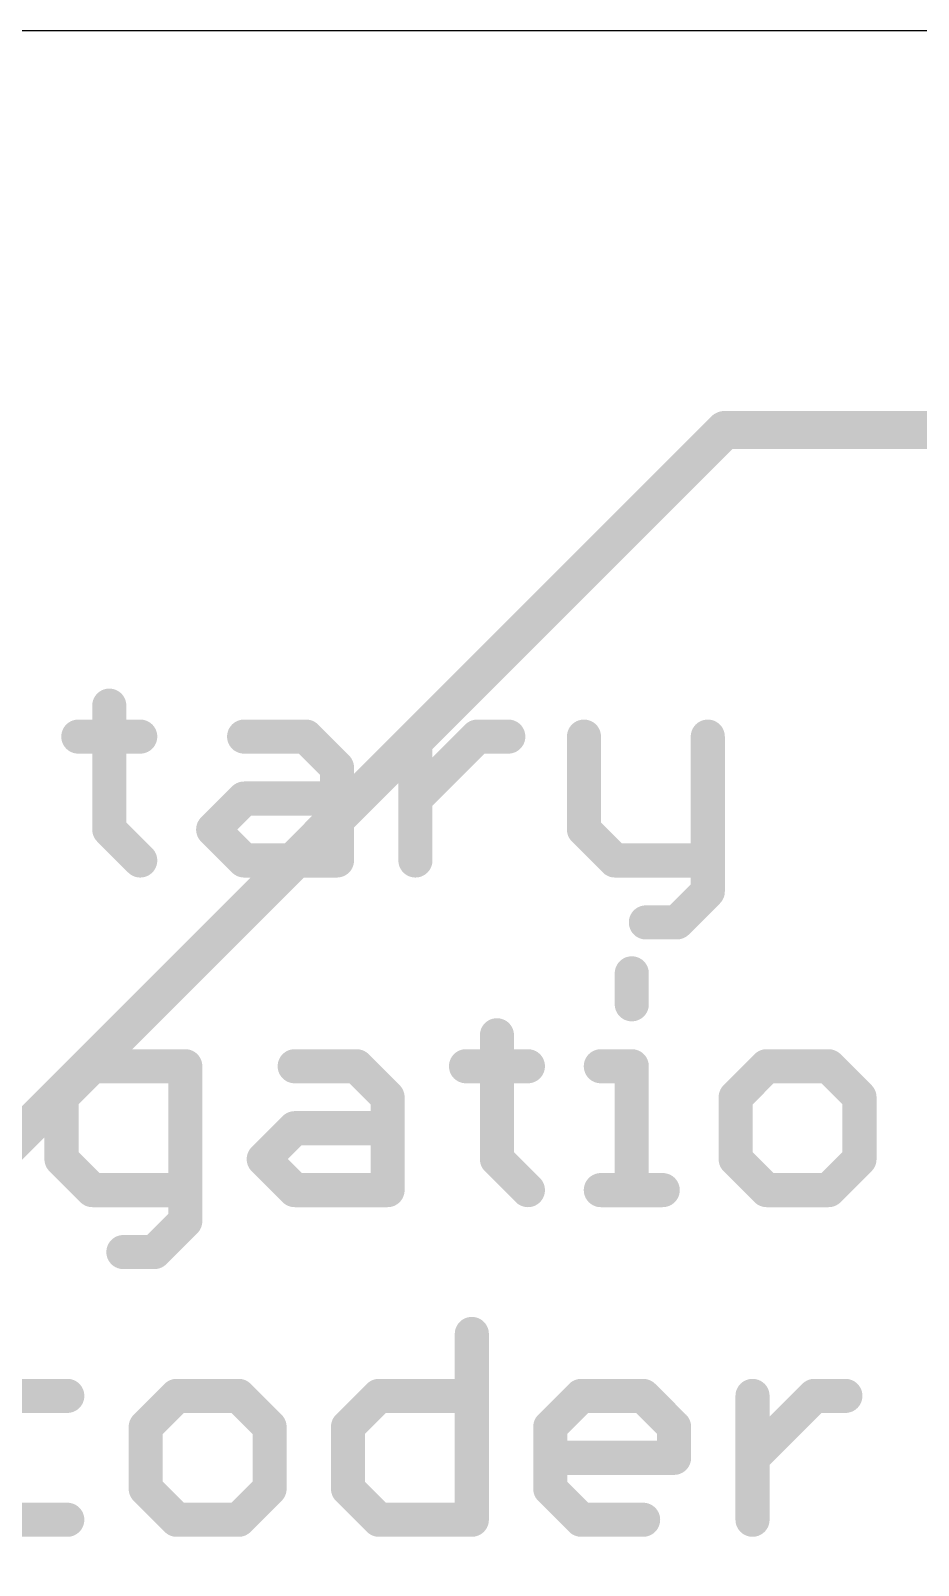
# Model space of a CAD drawing. Extents: x -17.9 to 17.9, y -20.3 to 17.9.
# Drawn here: x -1.22 to 4.73, y 7.49 to 17.78 of the extents above; entities that cross this region are included whole.
import ezdxf

# ---------------------------------------------------------------- set-up
doc = ezdxf.new("R2010")
doc.units = 0
for name, color, linetype in [('16', 132, 'CONTINUOUS'), ('20', 53, 'CONTINUOUS'), ('21', 40, 'CONTINUOUS')]:
    doc.layers.add(name, color=color, linetype=linetype)

msp = doc.modelspace()

# ---------------------------------------------------------------- linework, layer by layer
at = {"layer": '16', "const_width": 0.254}
for points in [[(3.4319, 15.1038), (-9.652, 2.0199)], [(3.4319, 15.1038), (7.7499, 15.1038)]]:
    msp.add_lwpolyline(points, dxfattribs=at)
at = {"layer": '16', "const_width": 0.127}
for points in [[(3.4319, 15.1673, 1), (3.4319, 15.0403)], [(3.4768, 15.0589, 1), (3.387, 15.1487)]]:
    msp.add_lwpolyline(points, format="xyb", dxfattribs=at)
at = {"layer": '20'}
msp.add_line((15.24, 17.78), (-15.24, 17.78), dxfattribs=at)
at = {"layer": '21', "const_width": 0.2286}
for points in [[(-0.6955, 13.2555), (-0.6955, 12.425)], [(-0.9031, 13.0478), (-0.4879, 13.0478)], [(0.2089, 13.0478), (0.6241, 13.0478)], [(0.6241, 13.0478), (0.8317, 12.8402)], [(1.3578, 12.2174), (1.3578, 13.0478)], [(1.3578, 12.6326), (1.773, 13.0478)], [(1.773, 13.0478), (1.9806, 13.0478)], [(2.4882, 13.0478), (2.4882, 12.425)], [(3.3186, 13.0478), (3.3186, 12.0098)], [(0.8317, 12.8402), (0.8317, 12.2174)], [(0.0013, 12.425), (0.2089, 12.6326)], [(0.2089, 12.6326), (0.8317, 12.6326)], [(-0.6955, 12.425), (-0.4879, 12.2174)], [(0.2089, 12.2174), (0.0013, 12.425)], [(2.4882, 12.425), (2.6958, 12.2174)], [(0.8317, 12.2174), (0.2089, 12.2174)], [(2.6958, 12.2174), (3.3186, 12.2174)], [(3.3186, 12.0098), (3.111, 11.8022)], [(3.111, 11.8022), (2.9034, 11.8022)], [(2.8088, 11.4609), (2.8088, 11.2533)], [(1.9045, 11.0457), (1.9045, 10.2152)], [(-0.8085, 10.838), (-1.0161, 10.6304)], [(-0.1857, 10.838), (-0.8085, 10.838)], [(-0.1857, 9.8), (-0.1857, 10.838)], [(0.548, 10.838), (0.9632, 10.838)], [(0.9632, 10.838), (1.1708, 10.6304)], [(1.6969, 10.838), (2.1121, 10.838)], [(2.6012, 10.838), (2.8088, 10.838)], [(2.8088, 10.838), (2.8088, 10.0076)], [(3.7132, 10.838), (3.5056, 10.6304)], [(4.1284, 10.838), (3.7132, 10.838)], [(4.336, 10.6304), (4.1284, 10.838)], [(-1.0161, 10.6304), (-1.0161, 10.2152)], [(1.1708, 10.6304), (1.1708, 10.0076)], [(3.5056, 10.6304), (3.5056, 10.2152)], [(4.336, 10.2152), (4.336, 10.6304)], [(0.3404, 10.2152), (0.548, 10.4228)], [(0.548, 10.4228), (1.1708, 10.4228)], [(-1.0161, 10.2152), (-0.8085, 10.0076)], [(0.548, 10.0076), (0.3404, 10.2152)], [(1.9045, 10.2152), (2.1121, 10.0076)], [(3.5056, 10.2152), (3.7132, 10.0076)], [(4.1284, 10.0076), (4.336, 10.2152)], [(-0.8085, 10.0076), (-0.1857, 10.0076)], [(1.1708, 10.0076), (0.548, 10.0076)], [(2.6012, 10.0076), (3.0164, 10.0076)], [(3.7132, 10.0076), (4.1284, 10.0076)], [(-0.3933, 9.5924), (-0.1857, 9.8)], [(-0.6009, 9.5924), (-0.3933, 9.5924)], [(1.736, 9.0435), (1.736, 7.7978)], [(-0.977, 8.6282), (-1.5998, 8.6282)], [(-0.2433, 8.6282), (-0.4509, 8.4206)], [(0.1719, 8.6282), (-0.2433, 8.6282)], [(0.3795, 8.4206), (0.1719, 8.6282)], [(0.9056, 8.4206), (1.1132, 8.6282)], [(1.1132, 8.6282), (1.736, 8.6282)], [(2.2621, 8.4206), (2.4697, 8.6282)], [(2.4697, 8.6282), (2.8849, 8.6282)], [(2.8849, 8.6282), (3.0925, 8.4206)], [(3.6186, 7.7978), (3.6186, 8.6282)], [(3.6186, 8.213), (4.0338, 8.6282)], [(4.0338, 8.6282), (4.2414, 8.6282)], [(-0.4509, 8.4206), (-0.4509, 8.0054)], [(0.3795, 8.0054), (0.3795, 8.4206)], [(0.9056, 8.0054), (0.9056, 8.4206)], [(2.2621, 8.0054), (2.2621, 8.4206)], [(3.0925, 8.4206), (3.0925, 8.213)], [(3.0925, 8.213), (2.2621, 8.213)], [(-0.4509, 8.0054), (-0.2433, 7.7978)], [(0.1719, 7.7978), (0.3795, 8.0054)], [(1.1132, 7.7978), (0.9056, 8.0054)], [(2.4697, 7.7978), (2.2621, 8.0054)], [(-1.5998, 7.7978), (-0.977, 7.7978)], [(-0.2433, 7.7978), (0.1719, 7.7978)], [(1.736, 7.7978), (1.1132, 7.7978)], [(2.8849, 7.7978), (2.4697, 7.7978)]]:
    msp.add_lwpolyline(points, dxfattribs=at)
at = {"layer": '21', "const_width": 0.1143}
for points in [[(-0.6383, 13.2555, 1), (-0.7526, 13.2555)], [(-0.9031, 13.105, 1), (-0.9031, 12.9907)], [(-0.4879, 12.9907, 1), (-0.4879, 13.105)], [(0.2089, 13.105, 1), (0.2089, 12.9907)], [(0.6645, 13.0883, 1), (0.5837, 13.0074)], [(0.6241, 12.9907, 1), (0.6241, 13.105)], [(1.4149, 13.0478, 1), (1.3006, 13.0478)], [(1.773, 13.105, 1), (1.773, 12.9907)], [(1.8134, 13.0074, 1), (1.7326, 13.0883)], [(1.9806, 12.9907, 1), (1.9806, 13.105)], [(2.5453, 13.0478, 1), (2.431, 13.0478)], [(3.3758, 13.0478, 1), (3.2615, 13.0478)], [(0.8888, 12.8402, 1), (0.7745, 12.8402)], [(0.7913, 12.7998, 1), (0.8721, 12.8806)], [(0.2089, 12.6898, 1), (0.2089, 12.5755)], [(0.2493, 12.5922, 1), (0.1685, 12.673)], [(0.8317, 12.5755, 1), (0.8317, 12.6898)], [(1.3173, 12.673, 1), (1.3982, 12.5922)], [(-0.6551, 12.4654, 1), (-0.7359, 12.3846)], [(-0.7526, 12.425, 1), (-0.6383, 12.425)], [(0.0417, 12.4654, 1), (-0.0392, 12.3846)], [(-0.0392, 12.4654, 1), (0.0417, 12.3846)], [(2.5286, 12.4654, 1), (2.4478, 12.3846)], [(2.431, 12.425, 1), (2.5453, 12.425)], [(-0.5283, 12.177, 1), (-0.4474, 12.2578)], [(0.2089, 12.2746, 1), (0.2089, 12.1603)], [(0.1685, 12.177, 1), (0.2493, 12.2578)], [(0.7745, 12.2174, 1), (0.8888, 12.2174)], [(0.8317, 12.1603, 1), (0.8317, 12.2746)], [(1.3006, 12.2174, 1), (1.4149, 12.2174)], [(2.6958, 12.2746, 1), (2.6958, 12.1603)], [(2.6554, 12.177, 1), (2.7362, 12.2578)], [(3.3186, 12.1603, 1), (3.3186, 12.2746)], [(3.2615, 12.0098, 1), (3.3758, 12.0098)], [(3.359, 11.9694, 1), (3.2782, 12.0502)], [(2.9034, 11.8593, 1), (2.9034, 11.745)], [(3.0706, 11.8426, 1), (3.1514, 11.7618)], [(3.111, 11.745, 1), (3.111, 11.8593)], [(2.866, 11.4609, 1), (2.7517, 11.4609)], [(2.7517, 11.2533, 1), (2.866, 11.2533)], [(1.9616, 11.0457, 1), (1.8473, 11.0457)], [(-0.8085, 10.8952, 1), (-0.8085, 10.7809)], [(-0.7681, 10.7976, 1), (-0.8489, 10.8785)], [(-0.1285, 10.838, 1), (-0.2428, 10.838)], [(-0.1857, 10.7809, 1), (-0.1857, 10.8952)], [(0.548, 10.8952, 1), (0.548, 10.7809)], [(1.0036, 10.8785, 1), (0.9228, 10.7976)], [(0.9632, 10.7809, 1), (0.9632, 10.8952)], [(1.6969, 10.8952, 1), (1.6969, 10.7809)], [(2.1121, 10.7809, 1), (2.1121, 10.8952)], [(2.6012, 10.8952, 1), (2.6012, 10.7809)], [(2.866, 10.838, 1), (2.7517, 10.838)], [(2.8088, 10.7809, 1), (2.8088, 10.8952)], [(3.7132, 10.8952, 1), (3.7132, 10.7809)], [(3.7536, 10.7976, 1), (3.6728, 10.8785)], [(4.1688, 10.8785, 1), (4.088, 10.7976)], [(4.1284, 10.7809, 1), (4.1284, 10.8952)], [(-0.959, 10.6304, 1), (-1.0733, 10.6304)], [(-1.0565, 10.6708, 1), (-0.9757, 10.59)], [(1.228, 10.6304, 1), (1.1137, 10.6304)], [(1.1304, 10.59, 1), (1.2112, 10.6708)], [(3.5627, 10.6304, 1), (3.4484, 10.6304)], [(3.4651, 10.6708, 1), (3.546, 10.59)], [(4.3931, 10.6304, 1), (4.2788, 10.6304)], [(4.2956, 10.59, 1), (4.3764, 10.6708)], [(0.548, 10.48, 1), (0.548, 10.3657)], [(0.5884, 10.3824, 1), (0.5076, 10.4632)], [(1.1708, 10.3657, 1), (1.1708, 10.48)], [(-0.9757, 10.2556, 1), (-1.0565, 10.1748)], [(0.3808, 10.2556, 1), (0.3, 10.1748)], [(0.3, 10.2556, 1), (0.3808, 10.1748)], [(1.9449, 10.2556, 1), (1.8641, 10.1748)], [(3.546, 10.2556, 1), (3.4651, 10.1748)], [(4.3764, 10.1748, 1), (4.2956, 10.2556)], [(-1.0733, 10.2152, 1), (-0.959, 10.2152)], [(1.8473, 10.2152, 1), (1.9616, 10.2152)], [(3.4484, 10.2152, 1), (3.5627, 10.2152)], [(4.2788, 10.2152, 1), (4.3931, 10.2152)], [(-0.8085, 10.0648, 1), (-0.8085, 9.9505)], [(-0.8489, 9.9672, 1), (-0.7681, 10.048)], [(-0.1857, 9.9505, 1), (-0.1857, 10.0648)], [(0.548, 10.0648, 1), (0.548, 9.9505)], [(0.5076, 9.9672, 1), (0.5884, 10.048)], [(1.1708, 9.9505, 1), (1.1708, 10.0648)], [(2.0717, 9.9672, 1), (2.1525, 10.048)], [(2.6012, 10.0648, 1), (2.6012, 9.9505)], [(3.0164, 9.9505, 1), (3.0164, 10.0648)], [(3.7132, 10.0648, 1), (3.7132, 9.9505)], [(3.6728, 9.9672, 1), (3.7536, 10.048)], [(4.088, 10.048, 1), (4.1688, 9.9672)], [(4.1284, 9.9505, 1), (4.1284, 10.0648)], [(1.1137, 10.0076, 1), (1.228, 10.0076)], [(2.7517, 10.0076, 1), (2.866, 10.0076)], [(-0.1453, 9.7596, 1), (-0.2261, 9.8404)], [(-0.2428, 9.8, 1), (-0.1285, 9.8)], [(-0.6009, 9.6495, 1), (-0.6009, 9.5352)], [(-0.4337, 9.6328, 1), (-0.3529, 9.552)], [(-0.3933, 9.5352, 1), (-0.3933, 9.6495)], [(1.7932, 9.0435, 1), (1.6789, 9.0435)], [(-0.977, 8.5711, 1), (-0.977, 8.6854)], [(-0.2433, 8.6854, 1), (-0.2433, 8.5711)], [(-0.2029, 8.5878, 1), (-0.2837, 8.6687)], [(0.2123, 8.6687, 1), (0.1315, 8.5878)], [(0.1719, 8.5711, 1), (0.1719, 8.6854)], [(1.1132, 8.6854, 1), (1.1132, 8.5711)], [(1.1536, 8.5878, 1), (1.0728, 8.6687)], [(1.736, 8.5711, 1), (1.736, 8.6854)], [(2.4697, 8.6854, 1), (2.4697, 8.5711)], [(2.5101, 8.5878, 1), (2.4293, 8.6687)], [(2.9253, 8.6687, 1), (2.8445, 8.5878)], [(2.8849, 8.5711, 1), (2.8849, 8.6854)], [(3.6757, 8.6282, 1), (3.5614, 8.6282)], [(4.0338, 8.6854, 1), (4.0338, 8.5711)], [(4.0742, 8.5878, 1), (3.9934, 8.6687)], [(4.2414, 8.5711, 1), (4.2414, 8.6854)], [(-0.3938, 8.4206, 1), (-0.5081, 8.4206)], [(-0.4913, 8.461, 1), (-0.4105, 8.3802)], [(0.4367, 8.4206, 1), (0.3224, 8.4206)], [(0.3391, 8.3802, 1), (0.4199, 8.461)], [(0.9627, 8.4206, 1), (0.8484, 8.4206)], [(0.8652, 8.461, 1), (0.946, 8.3802)], [(2.3192, 8.4206, 1), (2.2049, 8.4206)], [(2.2217, 8.461, 1), (2.3025, 8.3802)], [(3.1497, 8.4206, 1), (3.0354, 8.4206)], [(3.0521, 8.3802, 1), (3.1329, 8.461)], [(2.2621, 8.2702, 1), (2.2621, 8.1559)], [(3.0354, 8.213, 1), (3.1497, 8.213)], [(3.0925, 8.1559, 1), (3.0925, 8.2702)], [(3.5782, 8.2534, 1), (3.659, 8.1726)], [(-0.5081, 8.0054, 1), (-0.3938, 8.0054)], [(-0.4105, 8.0458, 1), (-0.4913, 7.965)], [(0.3224, 8.0054, 1), (0.4367, 8.0054)], [(0.4199, 7.965, 1), (0.3391, 8.0458)], [(0.946, 8.0458, 1), (0.8652, 7.965)], [(0.8484, 8.0054, 1), (0.9627, 8.0054)], [(2.2049, 8.0054, 1), (2.3192, 8.0054)], [(2.3025, 8.0458, 1), (2.2217, 7.965)], [(-0.977, 7.7407, 1), (-0.977, 7.855)], [(-0.2433, 7.855, 1), (-0.2433, 7.7407)], [(-0.2837, 7.7574, 1), (-0.2029, 7.8382)], [(0.1315, 7.8382, 1), (0.2123, 7.7574)], [(0.1719, 7.7407, 1), (0.1719, 7.855)], [(1.1132, 7.855, 1), (1.1132, 7.7407)], [(1.0728, 7.7574, 1), (1.1536, 7.8382)], [(1.6789, 7.7978, 1), (1.7932, 7.7978)], [(1.736, 7.7407, 1), (1.736, 7.855)], [(2.4697, 7.855, 1), (2.4697, 7.7407)], [(2.4293, 7.7574, 1), (2.5101, 7.8382)], [(2.8849, 7.7407, 1), (2.8849, 7.855)], [(3.5614, 7.7978, 1), (3.6757, 7.7978)]]:
    msp.add_lwpolyline(points, format="xyb", dxfattribs=at)

doc.saveas('drawing.dxf')
